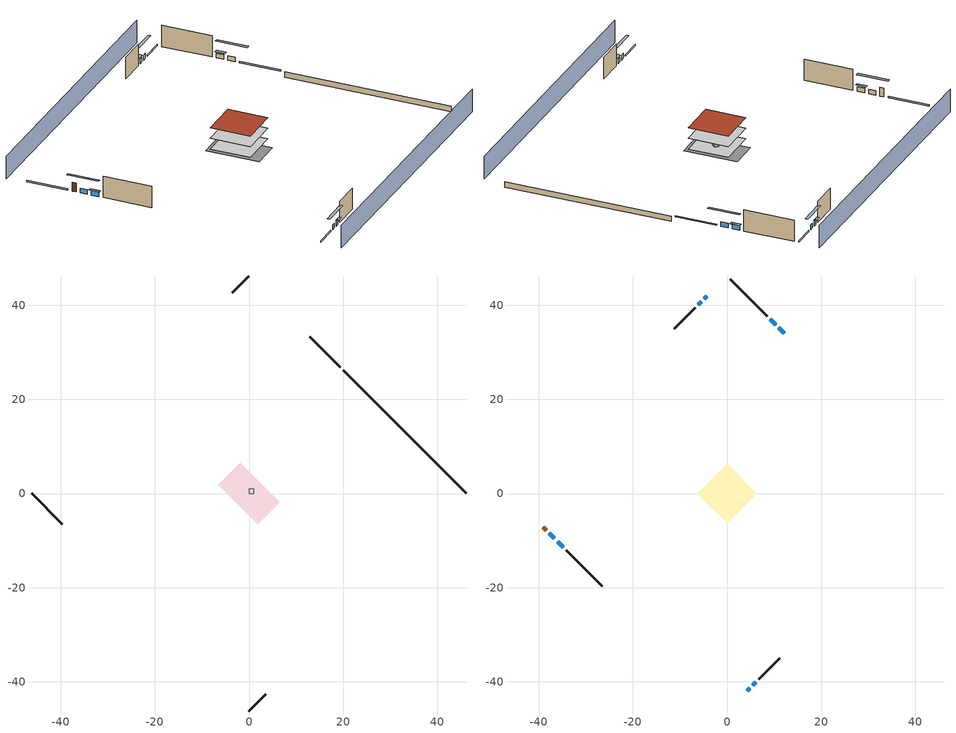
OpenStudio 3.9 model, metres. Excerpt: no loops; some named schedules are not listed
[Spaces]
crawlspace - vented 1
 floor foundation (Slab1 construction): -6.55,1.87 -1.87,6.55 6.55,-1.87 1.87,-6.55 z-0.91
 wall outside (RimJoist1 construction): 19.35,26.86 12.86,33.35 z0.3:0.61
 wall outside (RimJoist2 construction): 0,-46.21 3.6,-42.62 z0.3:0.61
 wall outside (RimJoist3 construction): -46.21,0 -39.73,-6.49 z0.3:0.61
 wall outside (RimJoist4 construction): 0,46.21 -3.6,42.62 z0.3:0.61
 wall foundation (FoundationWall1 construction): 46.21,0 20.01,26.21 z-0.91:0.3
central ac and furnace airloop ret air space
 floor adiabatic (AdiabaticConst): 0,0 0,1 1,1 1,0 z0
 wall adiabatic (AdiabaticConst): 0,1 0,0 1,0 1,1 0,1 z0:1
 ceiling adiabatic (AdiabaticConst): 1,0 1,1 0,1 0,0 z1
conditioned space 1
 floor to crawlspace - vented 1 (Floor1 construction): -6.28,0 0,6.28 6.28,0 0,-6.28 z0.3
 floor adiabatic (AdiabaticFloorConstruction): -6.28,0 0,6.28 6.28,0 0,-6.28 z2.74
 wall outside (Wall1 construction): 8.58,37.64 0.66,45.56 z0.3:5.18
 wall outside (Wall2 construction): 6.78,-39.43 11.18,-35.03 z0.3:5.18
 wall outside (Wall3 construction): -34.18,-12.04 -26.53,-19.69 z0.3:5.18
 wall outside (Wall4 construction): -6.78,39.43 -11.18,35.03 z0.3:5.18
 wall outside (AdiabaticWallConstruction): 12.21,34.01 11.05,35.17 / 10.39,35.82 9.23,36.98 / -37.77,-8.45 -36.66,-9.55 z0.3:1.37; 4.26,-41.96 4.86,-41.35 / 5.52,-40.7 6.13,-40.09 / -4.26,41.96 -4.86,41.35 / -5.52,40.7 -6.13,40.09 z0.3:1.43; -36.01,-10.21 -34.83,-11.38 z0.3:1.4
 wall outside (AdiabaticWallConstruction 1): -39.07,-7.14 -38.42,-7.79 z0.3:2.34
 window (WindowConstruction): 12.21,34.01 11.05,35.17 z0.3:1.37
 window (WindowConstruction 1): 10.39,35.82 9.23,36.98 z0.3:1.37
 window (WindowConstruction 2): 4.26,-41.96 4.86,-41.35 z0.3:1.43
 window (WindowConstruction 3): 5.52,-40.7 6.12,-40.09 z0.3:1.43
 window (WindowConstruction 4): -37.77,-8.45 -36.66,-9.55 z0.3:1.37
 window (WindowConstruction 5): -36.01,-10.21 -34.83,-11.38 z0.3:1.4
 window (WindowConstruction 6): -4.26,41.96 -4.86,41.35 z0.3:1.43
 window (WindowConstruction 7): -5.52,40.7 -6.12,40.09 z0.3:1.43
 door (Door): -39.07,-7.14 -38.42,-7.79 z0.3:2.34
 ceiling adiabatic (AdiabaticFloorConstruction): 0,-6.28 6.28,0 0,6.28 -6.28,0 z2.74
 roof outside (Roof1 construction): 0,6.28 -6.28,0 0,-6.28 6.28,0 z5.18
shading: -3.23,49.45 -49.45,3.23 / 3.23,-49.45 49.45,-3.23 z0:5.18; 9.11,37.11 14.15,32.07 14.58,32.5 9.54,37.54 z4.11; 9.02,37.2 10.61,35.61 11.04,36.04 9.45,37.63 z1.68; 6.8,-39.41 2.32,-43.9 2.75,-44.33 7.23,-39.84 z4.18; 6.34,-39.87 5.3,-40.91 5.73,-41.34 6.77,-40.31 z1.74; -34.73,-11.49 -39.71,-6.51 -40.14,-6.94 -35.16,-11.92 z4.11; -34.62,-11.6 -36.22,-9.99 -36.65,-10.42 -35.05,-12.03 z1.71; -6.8,39.41 -2.32,43.9 -2.75,44.33 -7.23,39.84 z4.18; -6.34,39.87 -5.3,40.91 -5.73,41.34 -6.77,40.31 z1.74
[Site]
Portland Intl Arpt_OR: Latitude {deg}=45.59; Longitude {deg}=-122.6; Time Zone {hr}=-8; Elevation {m}=33; Terrain=Suburbs; Keep Site Location Information=Yes
[Site:GroundTemperature:Shallow]
10.2558, 8.96328, 8.85977, 9.47314, 11.9355, 14.3863, 16.5111, 17.8571, 17.9714, 16.8767, 14.8061, 12.4304
[Site:WaterMainsTemperature]
Calculation Method=Schedule; Temperature Schedule=mains temperature schedule
[Building]
Building 1
[Material] Roughness=Rough
Name | Thickness {m} | Conductivity {W/m-K} | Density {kg/m3} | Specific Heat {J/kg-K} | Thermal Absorptance | Solar Absorptance | Visible Absorptance
asphalt or fiberglass shingles | 0.00635 | 0.162714 | 1121.4 | 1465.45 | 0.9 | 0.85 | 0.85
roof rigid ins | 0.103632 | 0.029427 | 32.04 | 1214.23 | 0.9 | 0.7 | 0.7
osb sheathing 0.75 in. | 0.01905 | 0.115458 | 512.64 | 1214.23 | 0.9 | 0.7 | 0.7
roof stud and cavity | 0.2032 | 0.161866 | 78.34581 | 1123.46 | 0.9 | 0.7 | 0.7
gypsum board | 0.0127 | 0.160291 | 801 | 837.4 | 0.9 | 0.6 | 0.6
wood siding | 0.0254 | 0.102417 | 544.68 | 1172.36 | 0.9 | 0.85 | 0.85
osb sheathing 0.5 in. | 0.0127 | 0.115458 | 512.64 | 1214.23 | 0.9 | 0.7 | 0.7
wall stud and cavity | 0.1397 | 0.550994 | 139.0536 | 1170.24 | 0.9 | 0.7 | 0.7
rim joist stud and cavity | 0.0508 | 0.178688 | 50.32683 | 1063.81 | 0.9 | 0.6 | 0.6
floor stud and cavity | 0.1397 | 0.923637 | 92.3553 | 1139.71 | 0.9 | 0.7 | 0.7
floor covering | 0.0127 | 0.0433444 | 54.468 | 1339.84 | 0.9 | 0.6 | 0.6
concrete 8.0 in. | 0.2032 | 1.803125 | 2242.8 | 837.4 | 0.9 | 0.7 | 0.7
soil 0.5 in. | 0.0127 | 1.9041 | 1842.3 | 418.7 | 0.9 | 0.7 | 0.7
wood siding 1; wood siding 2 | 0.0254 | 0.102417 | 544.68 | 1172.36
wall rigid ins; floor rigid ins | 0.512978 | 0.029427 | 32.04 | 1214.23 | 0.9 | 0.7 | 0.7
wall stud and cavity 1 | 0.0889 | 0.380278 | 52.3479 | 1209.89 | 0.9 | 0.7 | 0.7
door material | 0.04445 | 0.0612267 | 512.64 | 1214.23 | 0.9 | 0.7 | 0.7
floor stud and cavity 1 | 0.1397 | 1.75129 | 37.0049 | 1207.88 | 0.9 | 0.7 | 0.7
wall stud and cavity 2 | 0.0889 | 0.391764 | 83.0341 | 1211.67 | 0.9 | 0.7 | 0.7
furniture material conditioned space 1 | 0.1524 | 0.115458 | 640.8 | 1214.23 | 0.9 | 0.6 | 0.6
[Construction]
Roof1 construction: asphalt or fiberglass shingles, roof rigid ins, osb sheathing 0.75 in., roof stud and cavity, gypsum board
Wall1 construction; Wall2 construction; Wall3 construction; Wall4 construction: wood siding, osb sheathing 0.5 in., wall stud and cavity, gypsum board
RimJoist1 construction; RimJoist2 construction; RimJoist3 construction; RimJoist4 construction: wood siding, rim joist stud and cavity
Floor1 construction: floor stud and cavity, osb sheathing 0.75 in., floor covering
FoundationWall1 construction: concrete 8.0 in.
Slab1 construction: soil 0.5 in.
WindowConstruction; WindowConstruction 1; WindowConstruction 2; WindowConstruction 3; WindowConstruction 4; WindowConstruction 5; WindowConstruction 6; WindowConstruction 7: WindowMaterial
AdiabaticWallConstruction: wood siding 1, wall rigid ins, wall stud and cavity 1, gypsum board
Door: door material
AdiabaticWallConstruction 1: wood siding 2, wall rigid ins, wall stud and cavity 1, gypsum board
AdiabaticFloorConstruction: floor stud and cavity 1, floor rigid ins, osb sheathing 0.75 in., floor covering
PartitionWallConstruction: gypsum board, wall stud and cavity 2, gypsum board
furniture construction conditioned space 1: furniture material conditioned space 1
AdiabaticConst: Adiabatic
[WindowMaterial:SimpleGlazingSystem]
WindowMaterial: U-Factor {W/m2-K}=2.15764; Solar Heat Gain Coefficient=0.44
[Material:NoMass]
Adiabatic: Roughness=Rough; Thermal Resistance {m2-K/W}=176.1
[ThermalZone] Multiplier=1; Use Ideal Air Loads=No
Name | Volume {m3} | Thermostat
conditioned space | 384.656 | conditioned space temperature setpoint
crawlspace - vented | 96.164
central ac and furnace airloop ret air zone | 1
[Sizing:Zone] Zone Cooling Design Supply Air Temperature Input Method=SupplyAirTemperature; Zone Cooling Design Supply Air Temperature {C}=14; Zone Cooling Design Supply Air Temperature Difference {deltaC}=11.11; Zone Heating Design Supply Air Temperature Input Method=SupplyAirTemperature; Zone Heating Design Supply Air Temperature {C}=40; Zone Heating Design Supply Air Temperature Difference {deltaC}=11.11; Zone Cooling Design Supply Air Humidity Ratio {kg-H2O/kg-air}=0.0085; Zone Heating Design Supply Air Humidity Ratio {kg-H2O/kg-air}=0.008; Cooling Design Air Flow Method=DesignDay; Heating Design Air Flow Method=DesignDay; Account for Dedicated Outdoor Air System=No; Dedicated Outdoor Air System Control Strategy=NeutralSupplyAir; Dedicated Outdoor Air Low Setpoint Temperature for Design {C}=autosize; Dedicated Outdoor Air High Setpoint Temperature for Design {C}=autosize; Zone Load Sizing Method=Sensible Load Only No Latent Load; Zone Latent Cooling Design Supply Air Humidity Ratio Input Method=HumidityRatioDifference; Zone Cooling Design Supply Air Humidity Ratio Difference {kgWater/kgDryAir}=0.005; Zone Latent Heating Design Supply Air Humidity Ratio Input Method=HumidityRatioDifference; Zone Humidification Design Supply Air Humidity Ratio Difference {kgWater/kgDryAir}=0.005; Sizing Option=Coincident
crawlspace - vented; central ac and furnace airloop ret air zone
[Space]
Name | Thermal Zone | Volume {m3}
conditioned space 1 | conditioned space | 384.656
crawlspace - vented 1 | crawlspace - vented | 96.164
central ac and furnace airloop ret air space | central ac and furnace airloop ret air zone
[ThermostatSetpoint:DualSetpoint]
conditioned space temperature setpoint: Heating Setpoint Temperature Schedule=heating setpoint; Cooling Setpoint Temperature Schedule=cooling setpoint; Temperature Difference Between Cutout And Setpoint {deltaC}=0
[Foundation:Kiva]
Foundation Kiva 1: Initial Indoor Air Temperature {C}=8.41658; Wall Height Above Grade {m}=0.3048; Wall Depth Below Slab {m}=0.2032
[Foundation:Kiva:Settings]
Soil Conductivity {W/m-K}=1.9041; Soil Density {kg/m3}=1842.3; Soil Specific Heat {J/kg-K}=418.7; Ground Solar Absorptivity=0.9; Ground Thermal Absorptivity=0.9; Ground Surface Roughness {m}=0.03; Far-Field Width {m}=40; Deep-Ground Boundary Condition=ZeroFlux; Deep-Ground Depth {m}=40; Minimum Cell Dimension {m}=0.2; Maximum Cell Growth Coefficient=3; Simulation Timestep=Timestep
[SurfaceProperty:ExposedFoundationPerimeter]
Slab1: Exposed Perimeter Calculation Method=TotalExposedPerimeter; Total Exposed Perimeter {m}=37.06368
[SurfaceProperty:IncidentSolarMultiplier] Incident Solar Multiplier=1; Incident Solar Multiplier Schedule=trans schedule winter=0.85 summer=0.7
Window1; Window2; Window3; Window4; Window5; Window6; Window7; Window8
[InternalMass:Definition] Design Level Calculation Method=SurfaceArea
Name | Construction | Surface Area {m2}
partition wall mass | PartitionWallConstruction | 157.749
furniture mass conditioned space 1 | furniture construction conditioned space 1 | 63.09974
[InternalMass] Space or SpaceType=conditioned space 1; Multiplier=1
Name | Internal Mass Definition
partition wall mass | partition wall mass
furniture mass conditioned space 1 | furniture mass conditioned space 1
[Fan:SystemModel]
central ac and furnace supply fan: Availability Schedule=Always On Discrete; Design Maximum Air Flow Rate {m3/s}=0.560202; Speed Control Method=Discrete; Electric Power Minimum Flow Rate Fraction=0.2; Design Pressure Rise {Pa}=500; Motor Efficiency=1; Motor In Air Stream Fraction=1; Design Electric Power Consumption {W}=autosize; Design Power Sizing Method=PowerPerFlow; Electric Power Per Unit Flow Rate {W/(m3/s)}=1059.44; Electric Power Per Unit Flow Rate Per Unit Pressure {W-s/m3-Pa}=1.66667; Fan Total Efficiency=0.7; Motor Loss Radiative Fraction=0; Speed Flow Fraction 1=0.95619; Speed Electric Power Fraction 1=0.87425; Speed Flow Fraction 2=1; Speed Electric Power Fraction 2=1
[EnergyManagementSystem:Sensor]
Name | Output Variable or Output Meter Index Key | Output Variable or Output Meter
central_ac_and_furnace_supply_fan_s; central_ac_and_furnace_supply_fan_s_1 | central ac and furnace supply fan | Fan Electricity Energy
water_heater_T_set | water heater setpoint | Schedule Value
out_pb_s |  | Site Outdoor Air Barometric Pressure
out_wt_s |  | Site Outdoor Air Humidity Ratio
site_vw_s |  | Site Wind Speed
cool_season | cooling season schedule | Schedule Value
central_ac_and_furnace_airloop_Fan_RTF_s | central ac and furnace supply fan | Fan Runtime Fraction Speed 1
central_ac_and_furnace_airloop_Fan_RTF_s_1 | central ac and furnace supply fan | Fan Runtime Fraction Speed 2
central_ac_and_furnace_airloop_AH_MFR_s | Node 5 | System Node Mass Flow Rate
central_ac_and_furnace_airloop_AH_VFR_s | Node 5 | System Node Current Density Volume Flow Rate
central_ac_and_furnace_airloop_AH_Tout_s | Node 5 | System Node Temperature
central_ac_and_furnace_airloop_AH_Wout_s | Node 5 | System Node Humidity Ratio
central_ac_and_furnace_airloop_RA_T_s | Node 8 | System Node Temperature
central_ac_and_furnace_airloop_Ra_W_s | Node 8 | System Node Humidity Ratio
central_ac_and_furnace_airloop_0_DZ_T_s | crawlspace - vented | Zone Air Temperature
central_ac_and_furnace_airloop_0_DZ_W_s | crawlspace - vented | Zone Mean Air Humidity Ratio
natural_vent_s | natural vent schedule | Schedule Value
htg_sp_s | heating setpoint | Schedule Value
clg_sp_s | cooling setpoint | Schedule Value
mech_vent_range_fan_0_sch_s | mech vent range fan 0 schedule | Schedule Value
mech_vent_bath_fan_0_sch_s | mech vent bath fan 0 schedule | Schedule Value
clothes_dryer_exhaust_0_sch_s | clothes_dryer | Schedule Value
htg_load_cond |  | Heating:EnergyTransfer:Zone:CONDITIONED SPACE
clg_load_cond |  | Cooling:EnergyTransfer:Zone:CONDITIONED SPACE
htg_load_duct |  | Heating:EnergyTransfer:Zone:CENTRAL AC AND FURNACE AIRLOOP RET AIR ZONE
clg_load_duct |  | Cooling:EnergyTransfer:Zone:CENTRAL AC AND FURNACE AIRLOOP RET AIR ZONE
s_conv | Floor1 | Surface Inside Face Convection Heat Gain Energy
s_ig | Floor1 | Surface Inside Face Internal Gains Radiation Heat Gain Energy
s_sol | Floor1 | Surface Inside Face Solar Radiation Heat Gain Energy
s_lgt | Floor1 | Surface Inside Face Lights Radiation Heat Gain Energy
s_surf | Floor1 | Surface Inside Face Net Surface Thermal Radiation Heat Gain Energy
s_conv_1 | inferred conditioned ceiling | Surface Inside Face Convection Heat Gain Energy
s_ig_1 | inferred conditioned ceiling | Surface Inside Face Internal Gains Radiation Heat Gain Energy
s_sol_1 | inferred conditioned ceiling | Surface Inside Face Solar Radiation Heat Gain Energy
s_lgt_1 | inferred conditioned ceiling | Surface Inside Face Lights Radiation Heat Gain Energy
s_surf_1 | inferred conditioned ceiling | Surface Inside Face Net Surface Thermal Radiation Heat Gain Energy
s_conv_2 | inferred conditioned floor | Surface Inside Face Convection Heat Gain Energy
s_ig_2 | inferred conditioned floor | Surface Inside Face Internal Gains Radiation Heat Gain Energy
s_sol_2 | inferred conditioned floor | Surface Inside Face Solar Radiation Heat Gain Energy
s_lgt_2 | inferred conditioned floor | Surface Inside Face Lights Radiation Heat Gain Energy
s_surf_2 | inferred conditioned floor | Surface Inside Face Net Surface Thermal Radiation Heat Gain Energy
s_conv_3 | Roof1 | Surface Inside Face Convection Heat Gain Energy
s_ig_3 | Roof1 | Surface Inside Face Internal Gains Radiation Heat Gain Energy
s_sol_3 | Roof1 | Surface Inside Face Solar Radiation Heat Gain Energy
s_lgt_3 | Roof1 | Surface Inside Face Lights Radiation Heat Gain Energy
s_surf_3 | Roof1 | Surface Inside Face Net Surface Thermal Radiation Heat Gain Energy
ss_sol | Door1 | Surface Inside Face Solar Radiation Heat Gain Energy
ss_lgt | Door1 | Surface Inside Face Lights Radiation Heat Gain Energy
ss_conv | Door1 | Surface Inside Face Convection Heat Gain Energy
ss_ig | Door1 | Surface Inside Face Internal Gains Radiation Heat Gain Energy
ss_surf | Door1 | Surface Inside Face Net Surface Thermal Radiation Heat Gain Energy
ss_conv_1 | Window1 | Surface Inside Face Convection Heat Gain Energy
ss_ig_1 | Window1 | Surface Inside Face Internal Gains Radiation Heat Gain Energy
ss_surf_1 | Window1 | Surface Inside Face Net Surface Thermal Radiation Heat Gain Energy
ss_trans_in | Window1 | Surface Window Transmitted Solar Radiation Rate
ss_back_out | Window1 | Surface Window Shortwave from Zone Back Out Window Heat Transfer Rate
ss_trans_out | Window1 | Surface Inside Face Initial Transmitted Diffuse Transmitted Out Window Solar Radiation Rate
ss_conv_2 | Window2 | Surface Inside Face Convection Heat Gain Energy
ss_ig_2 | Window2 | Surface Inside Face Internal Gains Radiation Heat Gain Energy
ss_surf_2 | Window2 | Surface Inside Face Net Surface Thermal Radiation Heat Gain Energy
ss_trans_in_1 | Window2 | Surface Window Transmitted Solar Radiation Rate
ss_back_out_1 | Window2 | Surface Window Shortwave from Zone Back Out Window Heat Transfer Rate
ss_trans_out_1 | Window2 | Surface Inside Face Initial Transmitted Diffuse Transmitted Out Window Solar Radiation Rate
ss_conv_3 | Window3 | Surface Inside Face Convection Heat Gain Energy
ss_ig_3 | Window3 | Surface Inside Face Internal Gains Radiation Heat Gain Energy
ss_surf_3 | Window3 | Surface Inside Face Net Surface Thermal Radiation Heat Gain Energy
ss_trans_in_2 | Window3 | Surface Window Transmitted Solar Radiation Rate
ss_back_out_2 | Window3 | Surface Window Shortwave from Zone Back Out Window Heat Transfer Rate
ss_trans_out_2 | Window3 | Surface Inside Face Initial Transmitted Diffuse Transmitted Out Window Solar Radiation Rate
ss_conv_4 | Window4 | Surface Inside Face Convection Heat Gain Energy
ss_ig_4 | Window4 | Surface Inside Face Internal Gains Radiation Heat Gain Energy
ss_surf_4 | Window4 | Surface Inside Face Net Surface Thermal Radiation Heat Gain Energy
ss_trans_in_3 | Window4 | Surface Window Transmitted Solar Radiation Rate
ss_back_out_3 | Window4 | Surface Window Shortwave from Zone Back Out Window Heat Transfer Rate
ss_trans_out_3 | Window4 | Surface Inside Face Initial Transmitted Diffuse Transmitted Out Window Solar Radiation Rate
ss_conv_5 | Window5 | Surface Inside Face Convection Heat Gain Energy
ss_ig_5 | Window5 | Surface Inside Face Internal Gains Radiation Heat Gain Energy
ss_surf_5 | Window5 | Surface Inside Face Net Surface Thermal Radiation Heat Gain Energy
ss_trans_in_4 | Window5 | Surface Window Transmitted Solar Radiation Rate
ss_back_out_4 | Window5 | Surface Window Shortwave from Zone Back Out Window Heat Transfer Rate
ss_trans_out_4 | Window5 | Surface Inside Face Initial Transmitted Diffuse Transmitted Out Window Solar Radiation Rate
ss_conv_6 | Window6 | Surface Inside Face Convection Heat Gain Energy
ss_ig_6 | Window6 | Surface Inside Face Internal Gains Radiation Heat Gain Energy
ss_surf_6 | Window6 | Surface Inside Face Net Surface Thermal Radiation Heat Gain Energy
ss_trans_in_5 | Window6 | Surface Window Transmitted Solar Radiation Rate
ss_back_out_5 | Window6 | Surface Window Shortwave from Zone Back Out Window Heat Transfer Rate
ss_trans_out_5 | Window6 | Surface Inside Face Initial Transmitted Diffuse Transmitted Out Window Solar Radiation Rate
ss_conv_7 | Window7 | Surface Inside Face Convection Heat Gain Energy
ss_ig_7 | Window7 | Surface Inside Face Internal Gains Radiation Heat Gain Energy
[OtherEquipment:Definition] Design Level Calculation Method=EquipmentLevel
Name | Design Level {W} | Fraction Latent | Fraction Radiant | Fraction Lost
water heater sens; central ac and furnace airloop_0 SupSensLkToCond; central ac and furnace airloop_0 SupCondToLv; central ac and furnace airloop_0 RetCondToRP; central ac and furnace airloop_0 RetSensLkToRP; central ac and furnace airloop_0 SupCondToDZ; central ac and furnace airloop_0 RetCondToDZ; central ac and furnace airloop_0 SupSensLkToDZ; mech vent house fan sensible load | 0 | 0 | 0 | 0
water heater lat; central ac and furnace airloop_0 SupLatLkToCond; central ac and furnace airloop_0 RetLatLkToRP; central ac and furnace airloop_0 SupLatLkToDZ; mech vent house fan latent load | 0 | 1 | 0 | 0
water heater energy adjustment1 | 0.01 | 0 | 0 | 1
clothes dryer 2 | 0 | 0.015 | 0.081 | 0.85
cooking range 2 | 2708.17 | 0.16 | 0.384 | 0.2
general water use sensible | -43.4886 | 0 | 0.6 | 0
general water use latent | 44.1266 | 1 | 0 | 0
[OtherEquipment]
Name | Other Equipment Definition | Space or SpaceType | Schedule | Fuel Type
water heater sens | water heater sens | conditioned space 1 | Always On Discrete
water heater lat | water heater lat | conditioned space 1 | Always On Discrete
water heater energy adjustment1 | water heater energy adjustment1 | conditioned space 1 | Always On Discrete | Electricity
clothes dryer 1 | clothes dryer 2 | conditioned space 1 | clothes_dryer | Electricity
cooking range 1 | cooking range 2 | conditioned space 1 | cooking_range | NaturalGas
general water use sensible | general water use sensible | conditioned space 1 | general water use schedule
general water use latent | general water use latent | conditioned space 1 | general water use schedule
central ac and furnace airloop_0 SupSensLkToCond | central ac and furnace airloop_0 SupSensLkToCond | conditioned space 1 | Always On Discrete
central ac and furnace airloop_0 SupLatLkToCond | central ac and furnace airloop_0 SupLatLkToCond | conditioned space 1 | Always On Discrete
central ac and furnace airloop_0 SupCondToLv | central ac and furnace airloop_0 SupCondToLv | conditioned space 1 | Always On Discrete
central ac and furnace airloop_0 RetCondToRP | central ac and furnace airloop_0 RetCondToRP | central ac and furnace airloop ret air space | Always On Discrete
central ac and furnace airloop_0 RetSensLkToRP | central ac and furnace airloop_0 RetSensLkToRP | central ac and furnace airloop ret air space | Always On Discrete
central ac and furnace airloop_0 RetLatLkToRP | central ac and furnace airloop_0 RetLatLkToRP | central ac and furnace airloop ret air space | Always On Discrete
central ac and furnace airloop_0 SupCondToDZ | central ac and furnace airloop_0 SupCondToDZ | crawlspace - vented 1 | Always On Discrete
central ac and furnace airloop_0 RetCondToDZ | central ac and furnace airloop_0 RetCondToDZ | crawlspace - vented 1 | Always On Discrete
central ac and furnace airloop_0 SupSensLkToDZ | central ac and furnace airloop_0 SupSensLkToDZ | crawlspace - vented 1 | Always On Discrete
central ac and furnace airloop_0 SupLatLkToDZ | central ac and furnace airloop_0 SupLatLkToDZ | crawlspace - vented 1 | Always On Discrete
mech vent house fan sensible load | mech vent house fan sensible load | conditioned space 1 | Always On Discrete
mech vent house fan latent load | mech vent house fan latent load | conditioned space 1 | Always On Discrete
[ElectricEquipment:Definition] Design Level Calculation Method=EquipmentLevel
Name | Design Level {W} | Fraction Latent | Fraction Radiant | Fraction Lost
clothes washer | 835.687 | 0.03 | 0.162 | 0.7
clothes dryer | 7240.97 | 0.015 | 0.081 | 0.85
fridge | 43.7215 | 0 | 0.6 | 0
freezer | 194.914 | 0 | 0.6 | 0
cooking range | 92.4065 | 0.16 | 0.384 | 0.2
misc tv | 387.913 | 0 | 0.6 | 0
misc plug loads | 318.867 | 0.021 | 0.558 | 0.049
whole house fan; mech vent house fan | 0 | 0 | 0 | 1
mech vent house fan cfis | 0 | 0 | 0 | 0
mech vent range fan 0; mech vent bath fan 0 | 30 | 0 | 0 | 1
[ElectricEquipment] Space or SpaceType=conditioned space 1
Name | Electric Equipment Definition | Schedule
clothes washer | clothes washer | clothes_washer
clothes dryer | clothes dryer | clothes_dryer
fridge | fridge | fridge schedule
freezer | freezer | freezer schedule
cooking range | cooking range | cooking_range
misc tv | misc tv | plug_loads_tv
misc plug loads | misc plug loads | plug_loads_other
whole house fan | whole house fan | Always On Discrete
mech vent house fan | mech vent house fan | mech vent house fan schedule
mech vent house fan cfis | mech vent house fan cfis | mech vent house fan cfis schedule
mech vent range fan 0 | mech vent range fan 0 | mech vent range fan 0 schedule
mech vent bath fan 0 | mech vent bath fan 0 | mech vent bath fan 0 schedule
[WaterUse:Equipment:Definition]
clothes washer: Peak Flow Rate {m3/s}=1.17146e-05
[Lights:Definition]
interior lighting: Design Level Calculation Method=LightingLevel; Lighting Level {W}=230.152; Fraction Radiant=0.6; Fraction Visible=0.2; Return Air Fraction=0
[Lights]
interior lighting: Lights Definition=interior lighting; Space or SpaceType=conditioned space 1; Schedule=lighting_interior; Fraction Replaceable=1
[Exterior:Lights:Definition]
exterior lighting: Design Level {W}=7.09205
[Exterior:Lights]
exterior lighting: Exterior Lights Definition=exterior lighting; Schedule=exterior lighting schedule
[People:Definition]
occupants: Number of People Calculation Method=People; Number of People {people}=2; Fraction Radiant=0.314171; Sensible Heat Fraction=0.56303; Carbon Dioxide Generation Rate {m3/s-W}=0; Enable ASHRAE 55 Comfort Warnings=No; Mean Radiant Temperature Calculation Type=EnclosureAveraged
[People]
occupants: People Definition=occupants; Space or SpaceType=conditioned space 1; Number of People Schedule=occupants; Activity Level Schedule=occupants activity schedule; Multiplier=1
[ZoneMixing] Schedule=Always On Continuous; Design Flow Rate Calculation Method=Flow/Zone; Design Flow Rate {m3/s}=0
Name | Zone or Space | Source Zone or Space
central ac and furnace airloop_0 ZoneMixDZToCond mix | conditioned space | crawlspace - vented
central ac and furnace airloop_0 ZoneMixCondToDZ mix | crawlspace - vented | conditioned space
[SpaceInfiltration:DesignFlowRate] Schedule=Always On Discrete
Name | Space or SpaceType | Design Flow Rate Calculation Method | Design Flow Rate {m3/s} | Air Changes per Hour {1/hr} | Constant Term Coefficient | Temperature Term Coefficient | Velocity Term Coefficient | Velocity Squared Term Coefficient
natural vent flow; whole house fan flow; infil flow | conditioned space 1 | Flow/Space | 0
infil crawlspace - vented 1 | crawlspace - vented 1 | AirChanges/Hour |  | 2.6013 | 1 | 0 | 0 | 0
crawlspace_vented 1 duct leakage imbalance infil flow | crawlspace - vented 1 | Flow/Space | 0
